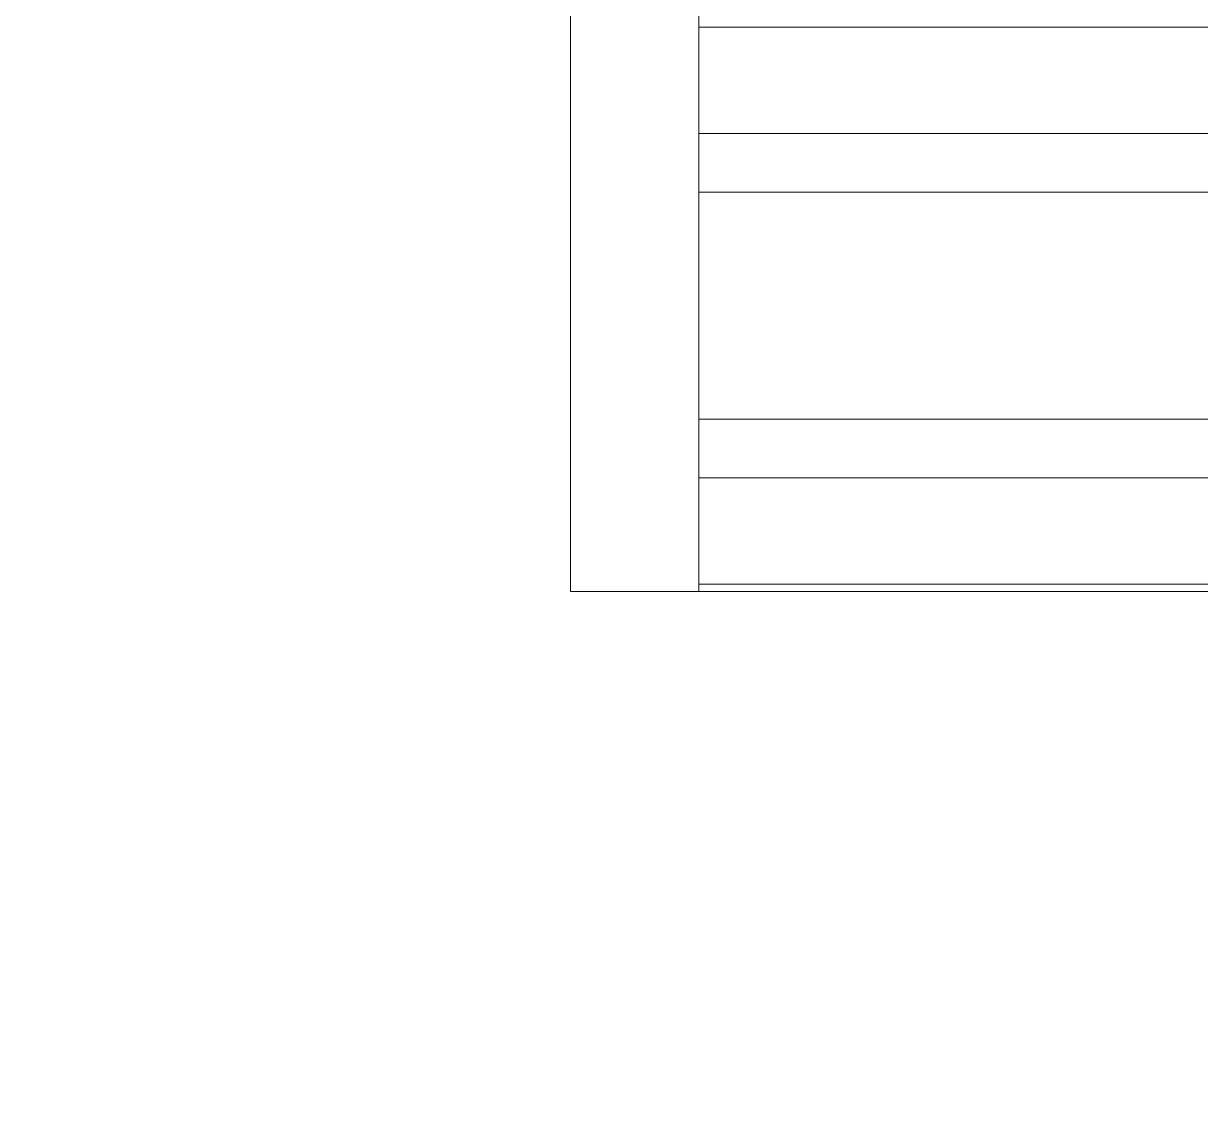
# Model space of a CAD drawing. Header units: millimetres. Extents: x 2509 to 128734, y 2492 to 91667.
# Drawn here: x 91678.8 to 91843.6, y 71959.7 to 72111.6 of the extents above; entities that cross this region are included whole.
import ezdxf

# ---------------------------------------------------------------- set-up
doc = ezdxf.new("R2010")
doc.units = ezdxf.units.MM
doc.layers.add('SSH_搬运系统', color=7, linetype='Continuous')

# ---------------------------------------------------------------- blocks, each defined once
blk = doc.blocks.new('SSH_机械臂')
at = {"layer": 'SSH_搬运系统', "lineweight": 15}
for p, q in [((1446.87, 2261.64, 0), (1446.87, 2601.64, 0)), ((1447.87, 2261.64, 0), (1447.87, 2601.64, 0)), ((1462.77, 2261.64, 0), (1462.77, 2601.64, 0)), ((1470.97, 2261.64, 0), (1470.97, 2559.64, 0)), ((1502.77, 2261.64, 0), (1502.77, 2559.64, 0)), ((1510.97, 2261.64, 0), (1510.97, 2559.64, 0)), ((1525.87, 2261.64, 0), (1525.87, 2559.64, 0)), ((1446.87, 2261.64, 0), (1446.87, 2243.64, 0)), ((1446.87, 2261.64, 0), (1746.87, 2261.64, 0)), ((1462.77, 2261.64, 0), (1447.87, 2261.64, 0)), ((1502.77, 2261.64, 0), (1470.97, 2261.64, 0)), ((1525.87, 2261.64, 0), (1510.97, 2261.64, 0)), ((1446.87, 2243.64, 0), (1746.87, 2243.64, 0))]:
    blk.add_line(p, q, dxfattribs=at)
for centre, radius, start, end in [((3603.35, 2684.14, 0), 2525, 148.24173, 188.19905), ((3603.35, 2684.15, 0), 2525, 188.19909, 258.29575), ((3603.35, 2684.14, 0), 2524, 188.20232, 254.52523)]:
    blk.add_arc(centre, radius, start, end, dxfattribs=at)

msp = doc.modelspace()

# ---------------------------------------------------------------- block references
at = {"layer": 'SSH_搬运系统', "xscale": -1, "rotation": 270}
msp.add_blockref('SSH_机械臂', (89511.768, 70585.224, 0), dxfattribs=at)

doc.saveas('drawing.dxf')
